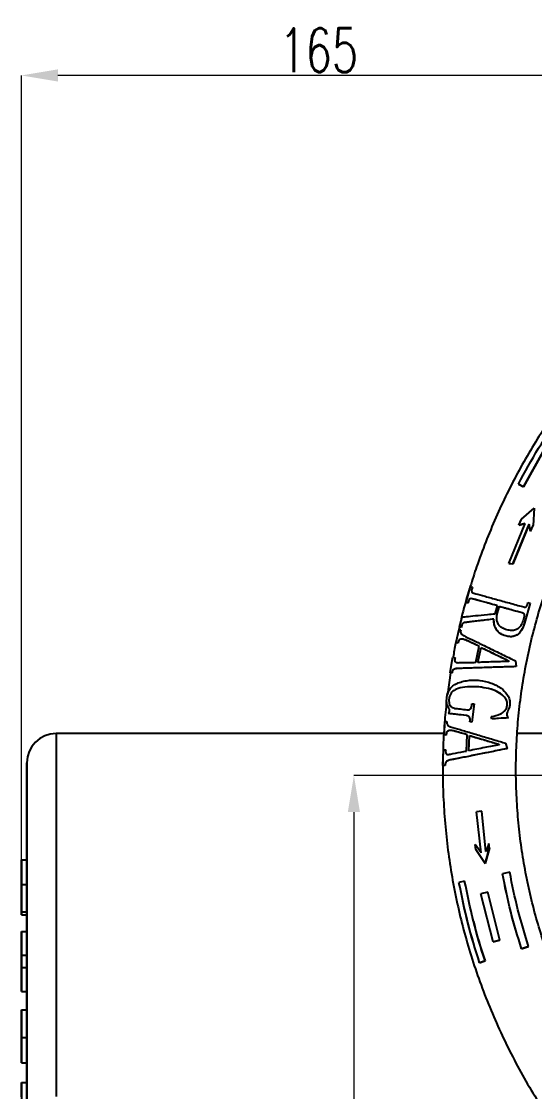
# Model space of a CAD drawing. Header units: millimetres. Extents: x 2687 to 4367, y 1046 to 2234.
# Drawn here: x 3148 to 3288.3, y 1467.5 to 1759.5 of the extents above; entities that cross this region are included whole.
import ezdxf

# ---------------------------------------------------------------- set-up
doc = ezdxf.new("R2010")
doc.units = ezdxf.units.MM
doc.layers.add('AM_5', color=3, linetype='Continuous', lineweight=25)
doc.styles.add('SLDTEXTSTYLE1', font='txt.shx', dxfattribs={"width": 0.7, "bigfont": 'gbcbig.shx'})
doc.dimstyles.new('SLDDIMSTYLE12$0', dxfattribs={"dimtxt": 12, "dimasz": 10, "dimexe": 0, "dimexo": 0.0625, "dimgap": 0.875, "dimtad": 1, "dimdec": 1, "dimlfac": 1.8, "dimrnd": 1e-09, "dimzin": 12, "dimdsep": 46, "dimtxsty": 'SLDTEXTSTYLE1', "dimcen": 0.09, "dimdle": 8.16, "dimclrd": 3, "dimclre": 3, "dimadec": 0, "dimazin": 3, "dimtfac": 1, "dimtdec": 1, "dimtofl": 0, "dimtmove": 0, "dimatfit": 3, "dimfxl": 0, "dimfrac": 2, "dimtolj": 1, "dimlwd": 5, "dimlwe": 5, "dimarcsym": 0})

# ---------------------------------------------------------------- blocks, each defined once
blk = doc.blocks.new('*D25')
at = {"layer": 'AM_5', "color": 3, "linetype": 'Continuous', "lineweight": 5, "transparency": 16777216}
for p, q in [((3148.04, 1530.8), (3148.04, 1744.8)), ((3300.54, 1744.8), (3158.04, 1744.8))]:
    blk.add_line(p, q, dxfattribs=at)
at = {"layer": 'AM_5', "color": 3, "lineweight": 5, "transparency": 16777216}
blk.add_line((3310.54, 1585.98), (3310.54, 1744.8), dxfattribs=at)
at = {"layer": 'AM_5', "color": 3, "transparency": 16777216}
for points in [[(3158.04, 1746.47), (3158.04, 1743.13), (3148.04, 1744.8)], [(3300.54, 1746.47), (3300.54, 1743.13), (3310.54, 1744.8)]]:
    blk.add_solid(points, dxfattribs=at)
at = {"layer": 'Defpoints', "color": 0, "transparency": 16777216}
for p in [(3148.04, 1744.8), (3310.54, 1585.92), (3148.04, 1530.74)]:
    blk.add_point(p, dxfattribs=at)
at = {"layer": 'AM_5', "color": 0, "transparency": 16777216, "insert": (3229.29, 1751.67), "char_height": 12, "attachment_point": 5, "style": 'SLDTEXTSTYLE1'}
blk.add_mtext('\\A1;165', dxfattribs=at)
blk = doc.blocks.new('*D14')
at = {"layer": 'AM_5', "color": 3, "lineweight": 5, "transparency": 16777216}
blk.add_line((3389.25, 1553.73), (3238.91, 1553.73), dxfattribs=at)
at = {"layer": 'AM_5', "color": 3, "linetype": 'Continuous', "lineweight": 5, "transparency": 16777216}
for p, q in [((3238.91, 1543.73), (3238.91, 1322.1)), ((3368.54, 1312.1), (3238.91, 1312.1))]:
    blk.add_line(p, q, dxfattribs=at)
at = {"layer": 'AM_5', "color": 3, "transparency": 16777216}
for points in [[(3237.24, 1543.73), (3240.57, 1543.73), (3238.91, 1553.73)], [(3237.24, 1322.1), (3240.57, 1322.1), (3238.91, 1312.1)]]:
    blk.add_solid(points, dxfattribs=at)
at = {"layer": 'Defpoints', "color": 0, "transparency": 16777216}
for p in [(3389.31, 1553.73), (3238.91, 1312.1), (3368.6, 1312.1)]:
    blk.add_point(p, dxfattribs=at)
at = {"layer": 'AM_5', "color": 0, "transparency": 16777216, "insert": (3232.03, 1386.02), "char_height": 12, "attachment_point": 5, "rotation": 90, "style": 'SLDTEXTSTYLE1'}
blk.add_mtext('\\A1;245', dxfattribs=at)

msp = doc.modelspace()

# ---------------------------------------------------------------- linework, layer by layer
at = {"color": 7, "linetype": 'Continuous', "lineweight": 25}
for p, q in [((3285.251, 1632.526), (3290.669, 1642.147)), ((3290.669, 1642.144), (3285.251, 1632.524)), ((3283.861, 1633.267), (3285.251, 1632.526)), ((3283.861, 1633.265), (3283.861, 1633.267)), ((3285.251, 1632.524), (3283.861, 1633.265)), ((3285.251, 1632.526), (3285.251, 1632.524)), ((3284.724, 1623.67), (3288.152, 1626.664)), ((3288.152, 1626.664), (3287.852, 1621.985)), ((3288.152, 1626.661), (3287.852, 1621.981)), ((3288.152, 1626.661), (3288.152, 1626.664)), ((3281.218, 1611.63), (3285.707, 1622.501)), ((3282.334, 1611.464), (3286.843, 1622.333)), ((3286.843, 1622.329), (3282.334, 1611.46)), ((3283.993, 1622.055), (3284.724, 1623.67)), ((3283.993, 1622.055), (3285.67, 1622.506)), ((3285.67, 1622.503), (3283.993, 1622.053)), ((3283.993, 1622.053), (3283.993, 1622.055)), ((3285.67, 1622.506), (3285.707, 1622.501)), ((3285.67, 1622.506), (3285.67, 1622.503)), ((3286.843, 1622.333), (3286.843, 1622.329)), ((3287.126, 1620.374), (3286.843, 1622.333)), ((3287.126, 1620.371), (3286.843, 1622.329)), ((3287.126, 1620.374), (3287.852, 1621.985)), ((3287.852, 1621.985), (3287.852, 1621.981)), ((3287.126, 1620.371), (3287.126, 1620.374)), ((3281.218, 1611.63), (3282.334, 1611.464)), ((3281.218, 1611.627), (3281.218, 1611.63)), ((3282.334, 1611.46), (3281.218, 1611.627)), ((3282.334, 1611.464), (3282.334, 1611.46)), ((3270.703, 1605.312), (3269.483, 1600.912)), ((3270.703, 1605.312), (3271.278, 1605.156)), ((3271.278, 1605.156), (3271.118, 1604.581)), ((3271.278, 1605.155), (3271.118, 1604.579)), ((3271.118, 1604.579), (3271.118, 1604.581)), ((3271.278, 1605.155), (3271.278, 1605.156)), ((3270.059, 1600.756), (3269.483, 1600.912)), ((3269.483, 1600.912), (3269.483, 1600.911)), ((3269.483, 1600.911), (3269.573, 1600.886)), ((3270.059, 1600.754), (3269.573, 1600.886)), ((3270.219, 1601.332), (3270.059, 1600.756)), ((3270.219, 1601.33), (3270.059, 1600.754)), ((3270.059, 1600.754), (3270.059, 1600.756)), ((3270.219, 1601.33), (3270.219, 1601.332)), ((3271.22, 1601.98), (3271.22, 1601.982)), ((3287.054, 1600.795), (3285.543, 1595.343)), ((3287.054, 1600.788), (3285.543, 1595.337)), ((3286.322, 1600.38), (3286.482, 1600.956)), ((3286.482, 1600.956), (3287.054, 1600.795)), ((3287.054, 1600.788), (3287.054, 1600.795)), ((3277.498, 1597.888), (3278.106, 1600.086)), ((3278.096, 1597.825), (3278.678, 1599.927)), ((3278.096, 1597.821), (3278.678, 1599.923)), ((3278.096, 1597.825), (3278.096, 1597.821)), ((3278.678, 1599.923), (3278.678, 1599.927)), ((3284.894, 1598.2), (3284.894, 1598.195)), ((3268.395, 1596.99), (3267.841, 1594.992)), ((3269.322, 1595.502), (3269.322, 1595.504)), ((3277.18, 1595.461), (3277.18, 1595.457)), ((3277.19, 1596.423), (3277.19, 1596.426)), ((3285.423, 1597.13), (3285.128, 1596.076)), ((3285.543, 1595.337), (3285.543, 1595.343)), ((3267.541, 1593.604), (3266.797, 1589.997)), ((3267.541, 1593.604), (3268.126, 1593.488)), ((3267.739, 1594.288), (3267.581, 1593.596)), ((3268.228, 1594.156), (3267.678, 1594.305)), ((3267.678, 1594.305), (3267.873, 1594.25)), ((3268.228, 1594.154), (3267.873, 1594.25)), ((3268.126, 1593.488), (3268.067, 1593.196)), ((3268.126, 1593.486), (3268.067, 1593.194)), ((3268.067, 1593.194), (3268.067, 1593.196)), ((3268.091, 1592.7), (3268.18, 1592.447)), ((3268.126, 1593.486), (3268.126, 1593.488)), ((3268.388, 1594.732), (3268.228, 1594.156)), ((3268.388, 1594.73), (3268.228, 1594.154)), ((3268.228, 1594.154), (3268.228, 1594.156)), ((3268.388, 1594.73), (3268.388, 1594.732)), ((3267.382, 1589.88), (3266.797, 1589.997)), ((3266.797, 1589.997), (3266.797, 1589.996)), ((3266.926, 1589.969), (3266.797, 1589.996)), ((3267.382, 1589.879), (3266.926, 1589.969)), ((3267.441, 1590.173), (3267.382, 1589.88)), ((3267.441, 1590.171), (3267.382, 1589.879)), ((3267.382, 1589.879), (3267.382, 1589.88)), ((3267.441, 1590.171), (3267.441, 1590.173)), ((3269.574, 1590.653), (3269.574, 1590.655)), ((3272.187, 1584.627), (3273.096, 1589.014)), ((3280.445, 1591.815), (3280.445, 1591.819)), ((3272.794, 1584.604), (3273.641, 1588.699)), ((3272.794, 1584.601), (3273.641, 1588.696)), ((3273.641, 1588.699), (3273.641, 1588.696)), ((3265.23, 1581.779), (3265.792, 1585.14)), ((3265.792, 1585.14), (3265.969, 1585.999)), ((3265.969, 1585.999), (3266.554, 1585.883)), ((3266.554, 1585.883), (3266.474, 1585.493)), ((3266.554, 1585.881), (3266.474, 1585.491)), ((3266.474, 1585.491), (3266.474, 1585.493)), ((3266.554, 1585.881), (3266.554, 1585.883)), ((3281.309, 1584.978), (3281.29, 1584.88)), ((3283.047, 1585.022), (3283.234, 1583.459)), ((3283.234, 1583.452), (3283.234, 1583.459)), ((3265.27, 1581.771), (3264.444, 1575.883)), ((3265.686, 1581.689), (3265.23, 1581.779)), ((3265.426, 1581.739), (3265.23, 1581.779)), ((3265.686, 1581.687), (3265.426, 1581.739)), ((3265.745, 1581.982), (3265.686, 1581.689)), ((3265.745, 1581.98), (3265.686, 1581.687)), ((3265.686, 1581.687), (3265.686, 1581.689)), ((3265.745, 1581.98), (3265.745, 1581.982)), ((3267.059, 1582.932), (3267.059, 1582.934)), ((3273.088, 1577.904), (3273.088, 1577.907)), ((3264.197, 1574.06), (3264.394, 1575.767)), ((3264.7, 1576.611), (3264.394, 1575.767)), ((3264.7, 1576.611), (3264.849, 1576.836)), ((3264.914, 1574.729), (3264.914, 1574.731)), ((3264.31, 1573.244), (3264.197, 1574.06)), ((3264.813, 1572.139), (3264.813, 1572.141)), ((3271.091, 1572.732), (3271.157, 1573.325)), ((3271.157, 1573.325), (3271.75, 1573.256)), ((3271.75, 1573.256), (3271.179, 1568.315)), ((3271.75, 1573.253), (3271.179, 1568.312)), ((3271.75, 1573.253), (3271.75, 1573.256)), ((3281.525, 1572.918), (3281.525, 1572.925)), ((3281.541, 1573.795), (3281.541, 1573.802)), ((3264.743, 1570.646), (3264.743, 1570.648)), ((3269.684, 1570.087), (3269.684, 1570.089)), ((3270.587, 1568.384), (3270.645, 1568.878)), ((3276.458, 1569.806), (3276.458, 1569.81)), ((3276.589, 1569.195), (3276.458, 1569.81)), ((3276.589, 1569.19), (3276.458, 1569.806)), ((3276.589, 1569.19), (3276.589, 1569.195)), ((3281.128, 1569.46), (3281.128, 1569.467)), ((3263.699, 1568.471), (3263.55, 1564.808)), ((3263.699, 1568.471), (3264.294, 1568.45)), ((3263.699, 1568.47), (3263.699, 1568.471)), ((3264.294, 1568.45), (3264.284, 1568.154)), ((3264.294, 1568.448), (3264.284, 1568.152)), ((3264.294, 1568.448), (3264.294, 1568.45)), ((3266.177, 1565.903), (3266.177, 1565.905)), ((3271.179, 1568.315), (3270.587, 1568.384)), ((3270.587, 1568.382), (3270.587, 1568.384)), ((3271.179, 1568.312), (3270.587, 1568.382)), ((3271.179, 1568.312), (3271.179, 1568.315)), ((3263.566, 1565.196), (3157.536, 1565.196)), ((3264.145, 1564.787), (3263.55, 1564.808)), ((3263.55, 1564.808), (3263.55, 1564.807)), ((3263.63, 1564.803), (3263.55, 1564.807)), ((3264.145, 1564.785), (3263.63, 1564.803)), ((3264.16, 1565.086), (3264.145, 1564.787)), ((3264.16, 1565.084), (3264.145, 1564.785)), ((3264.145, 1564.785), (3264.145, 1564.787)), ((3264.16, 1565.084), (3264.16, 1565.086)), ((3269.719, 1560.416), (3269.901, 1564.871)), ((3270.322, 1560.49), (3270.489, 1564.646)), ((3270.322, 1560.487), (3270.489, 1564.643)), ((3270.489, 1564.646), (3270.489, 1564.643)), ((3298.536, 1565.196), (3283.54, 1565.196)), ((3263.22, 1556.492), (3263.391, 1560.752)), ((3263.391, 1560.752), (3263.986, 1560.731)), ((3263.986, 1560.731), (3263.968, 1560.335)), ((3263.986, 1560.729), (3263.968, 1560.333)), ((3263.986, 1560.729), (3263.986, 1560.731)), ((3278.621, 1562.241), (3278.614, 1562.145)), ((3280.319, 1562.566), (3280.753, 1561.06)), ((3280.753, 1561.053), (3280.753, 1561.06)), ((3264.962, 1557.918), (3264.962, 1557.92)), ((3263.815, 1556.471), (3263.22, 1556.492)), ((3263.22, 1556.492), (3263.22, 1556.491)), ((3263.37, 1556.484), (3263.22, 1556.491)), ((3263.815, 1556.469), (3263.37, 1556.484)), ((3263.827, 1556.77), (3263.815, 1556.471)), ((3263.827, 1556.769), (3263.815, 1556.469)), ((3263.815, 1556.469), (3263.815, 1556.471)), ((3263.827, 1556.769), (3263.827, 1556.77)), ((3273.835, 1543.962), (3272.443, 1543.862)), ((3272.443, 1543.862), (3272.443, 1543.859)), ((3273.645, 1532.605), (3272.443, 1543.862)), ((3273.645, 1532.602), (3272.443, 1543.859)), ((3274.996, 1533.019), (3273.835, 1543.962)), ((3272.232, 1533.572), (3272.054, 1534.932)), ((3273.645, 1532.605), (3272.054, 1534.932)), ((3272.054, 1534.932), (3272.054, 1534.929)), ((3272.232, 1533.569), (3272.054, 1534.929)), ((3272.232, 1533.572), (3274.734, 1529.73)), ((3272.232, 1533.569), (3272.232, 1533.572)), ((3274.734, 1529.726), (3272.232, 1533.569)), ((3274.734, 1529.73), (3275.922, 1533.874)), ((3275.922, 1533.87), (3274.734, 1529.726)), ((3275.746, 1535.206), (3275.019, 1533.026)), ((3275.922, 1533.874), (3275.746, 1535.206)), ((3275.922, 1533.874), (3275.922, 1533.87)), ((3148.036, 1526.912), (3148.036, 1530.74)), ((3148.036, 1530.74), (3148.036, 1530.74)), ((3148.036, 1530.74), (3148.036, 1523.968)), ((3148.036, 1530.74), (3149.536, 1530.74)), ((3148.036, 1530.74), (3149.536, 1530.74)), ((3149.536, 1523.968), (3149.536, 1530.74)), ((3149.536, 1530.74), (3149.536, 1530.74)), ((3275.019, 1533.026), (3274.996, 1533.019)), ((3274.734, 1529.73), (3274.734, 1529.726)), ((3148.036, 1524.272), (3148.036, 1526.912)), ((3148.036, 1526.912), (3148.036, 1526.912)), ((3148.036, 1523.841), (3148.036, 1526.912)), ((3148.036, 1526.912), (3148.036, 1524.62)), ((3148.036, 1526.912), (3148.036, 1526.912)), ((3269.174, 1524.887), (3267.627, 1524.576)), ((3281.489, 1527.331), (3279.493, 1526.937)), ((3279.493, 1526.937), (3279.493, 1526.932)), ((3148.036, 1519.599), (3148.036, 1524.272)), ((3148.036, 1523.968), (3149.536, 1523.968)), ((3267.627, 1524.576), (3267.627, 1524.574)), ((3275.468, 1521.852), (3273.606, 1521.439)), ((3278.806, 1508.81), (3275.468, 1521.852)), ((3148.036, 1520.681), (3148.036, 1515.749)), ((3148.036, 1515.749), (3148.036, 1519.599)), ((3276.961, 1508.323), (3273.606, 1521.439)), ((3273.606, 1521.439), (3273.606, 1521.436)), ((3276.961, 1508.32), (3273.606, 1521.436)), ((3149.536, 1516.396), (3148.036, 1516.396)), ((3149.536, 1515.749), (3149.536, 1516.396)), ((3148.036, 1515.749), (3149.536, 1515.749)), ((3149.535, 1511.165), (3149.535, 1515.749)), ((3148.036, 1511.165), (3149.536, 1511.165)), ((3148.036, 1511.165), (3148.036, 1504.6)), ((3148.036, 1507.288), (3148.036, 1511.165)), ((3149.536, 1504.6), (3149.536, 1511.165)), ((3148.036, 1505.471), (3148.036, 1507.288)), ((3276.961, 1508.323), (3278.806, 1508.81)), ((3278.806, 1508.807), (3276.961, 1508.32)), ((3276.961, 1508.32), (3276.961, 1508.323)), ((3278.806, 1508.81), (3278.806, 1508.807)), ((3148.036, 1500.455), (3148.036, 1505.471)), ((3148.036, 1504.741), (3148.036, 1501.172)), ((3148.036, 1502.964), (3148.036, 1504.741)), ((3149.536, 1504.6), (3148.036, 1504.6)), ((3148.036, 1504.6), (3148.036, 1501.331)), ((3149.536, 1501.331), (3149.536, 1504.6)), ((3284.733, 1506.425), (3286.665, 1507.06)), ((3286.665, 1507.054), (3284.733, 1506.421)), ((3284.733, 1506.421), (3284.733, 1506.425)), ((3286.665, 1507.06), (3286.665, 1507.054)), ((3148.036, 1501.172), (3148.036, 1502.964)), ((3148.036, 1501.331), (3148.036, 1494.744)), ((3148.036, 1501.331), (3149.536, 1501.331)), ((3149.536, 1494.744), (3149.536, 1501.331)), ((3273.243, 1502.636), (3274.741, 1503.133)), ((3274.741, 1503.13), (3273.243, 1502.634)), ((3273.243, 1502.634), (3273.243, 1502.636)), ((3274.741, 1503.133), (3274.741, 1503.13)), ((3148.036, 1498.638), (3148.036, 1500.455)), ((3148.036, 1494.744), (3148.036, 1498.638)), ((3148.036, 1494.744), (3149.536, 1494.744)), ((3149.535, 1489.773), (3149.535, 1494.744)), ((3148.036, 1489.773), (3149.536, 1489.773)), ((3148.036, 1478.742), (3148.036, 1482.763)), ((3148.036, 1482.763), (3148.036, 1482.763)), ((3148.036, 1482.763), (3148.036, 1475.301)), ((3148.036, 1482.222), (3149.536, 1482.222)), ((3148.036, 1475.301), (3148.036, 1479.001)), ((3148.036, 1478.742), (3148.036, 1478.742)), ((3148.036, 1478.293), (3148.036, 1478.539)), ((3148.036, 1475.301), (3148.036, 1478.293)), ((3148.036, 1475.301), (3148.036, 1475.301)), ((3148.036, 1475.301), (3149.536, 1475.301)), ((3148.036, 1469.938), (3149.536, 1469.938)), ((3148.036, 1469.938), (3148.036, 1463.373)), ((3148.036, 1466.061), (3148.036, 1469.938)), ((3149.536, 1463.373), (3149.536, 1469.938))]:
    msp.add_line(p, q, dxfattribs=at)
at = {"color": 7, "linetype": 'Continuous', "lineweight": 25, "flags": 128}
msp.add_lwpolyline([(3157.536, 1565.196), (3157.536, 1565.017), (3157.536, 1564.483), (3157.536, 1563.596), (3157.536, 1562.36), (3157.536, 1560.782), (3157.536, 1558.87), (3157.536, 1556.633), (3157.536, 1554.084), (3157.536, 1551.234), (3157.536, 1548.098), (3157.536, 1544.693), (3157.536, 1541.036), (3157.536, 1537.145), (3157.536, 1533.041), (3157.536, 1528.743), (3157.536, 1524.275), (3157.536, 1519.658), (3157.536, 1514.917), (3157.536, 1510.075), (3157.536, 1505.158), (3157.536, 1500.19), (3157.536, 1495.196), (3157.536, 1490.202), (3157.536, 1485.234), (3157.536, 1480.316), (3157.536, 1475.475), (3157.536, 1470.733), (3157.536, 1466.117)], dxfattribs=at)
at = {"color": 7, "linetype": 'Continuous', "lineweight": 25}
for centre, radius, start, end in [((3434.185, 1555.25), 171.026, 166.5631, 166.79964), ((3157.536, 1557.196), 8, 90, 180)]:
    msp.add_arc(centre, radius, start, end, dxfattribs=at)
for points, knots in [([(3433.103, 1384.998), (3435.663, 1385.023), (3439.244, 1385.058), (3444.513, 1385.337), (3448.977, 1385.672), (3454.293, 1386.238), (3459.862, 1387.011), (3465.676, 1388.021), (3471.647, 1389.277), (3477.723, 1390.788), (3483.861, 1392.558), (3490.026, 1394.593), (3496.19, 1396.892), (3502.327, 1399.457), (3508.415, 1402.288), (3514.434, 1405.381), (3520.367, 1408.736), (3526.196, 1412.348), (3531.906, 1416.214), (3537.482, 1420.328), (3542.909, 1424.685), (3548.175, 1429.279), (3553.266, 1434.104), (3558.171, 1439.151), (3562.878, 1444.414), (3567.375, 1449.884), (3571.654, 1455.553), (3575.702, 1461.41), (3579.512, 1467.446), (3583.074, 1473.652), (3586.379, 1480.017), (3589.42, 1486.53), (3592.189, 1493.179), (3594.679, 1499.953), (3596.885, 1506.841), (3598.799, 1513.83), (3600.418, 1520.907), (3601.736, 1528.061), (3602.749, 1535.278), (3603.453, 1542.545), (3603.846, 1549.849), (3603.925, 1557.177), (3603.688, 1564.515), (3603.134, 1571.85), (3602.261, 1579.168), (3601.071, 1586.455), (3599.563, 1593.697), (3597.738, 1600.882), (3595.598, 1607.995), (3593.144, 1615.022), (3590.379, 1621.951), (3587.306, 1628.767), (3583.929, 1635.458), (3580.251, 1642.01), (3576.278, 1648.41), (3572.013, 1654.645), (3567.462, 1660.703), (3562.63, 1666.571), (3557.522, 1672.238), (3552.146, 1677.69), (3546.699, 1682.738), (3541.226, 1687.39), (3535.768, 1691.66), (3530.143, 1695.702), (3524.361, 1699.51), (3518.434, 1703.079), (3512.371, 1706.4), (3506.185, 1709.471), (3499.889, 1712.284), (3493.495, 1714.836), (3487.02, 1717.122), (3480.482, 1719.139), (3473.907, 1720.881), (3467.335, 1722.346), (3460.841, 1723.527), (3454.551, 1724.425), (3449.028, 1725.008), (3444.145, 1725.376), (3439.321, 1725.615), (3433.346, 1725.732), (3427.829, 1725.622), (3422.56, 1725.35), (3418.096, 1725.013), (3412.78, 1724.448), (3407.211, 1723.674), (3401.397, 1722.664), (3395.426, 1721.408), (3389.35, 1719.898), (3383.212, 1718.127), (3377.047, 1716.093), (3370.883, 1713.793), (3364.746, 1711.228), (3358.658, 1708.398), (3352.639, 1705.304), (3346.706, 1701.949), (3340.877, 1698.337), (3335.167, 1694.472), (3329.592, 1690.357), (3324.164, 1686), (3318.899, 1681.406), (3313.807, 1676.582), (3308.902, 1671.534), (3304.196, 1666.271), (3299.698, 1660.801), (3295.42, 1655.133), (3291.371, 1649.275), (3287.561, 1643.239), (3283.999, 1637.033), (3280.695, 1630.668), (3277.652, 1624.156), (3274.89, 1617.505), (3272.553, 1611.223), (3271.274, 1607.118), (3270.711, 1605.309)], [0, 0, 0, 0, 0.0102074, 0.014274, 0.021037, 0.0280561, 0.0355867, 0.0434511, 0.0515783, 0.0599113, 0.0684099, 0.0770439, 0.085791, 0.0946336, 0.1035582, 0.112554, 0.1216124, 0.1307262, 0.1398897, 0.1490979, 0.1583469, 0.1676331, 0.1769537, 0.1863062, 0.1956884, 0.2050985, 0.2145348, 0.2239961, 0.233481, 0.2429885, 0.2525178, 0.262068, 0.2716385, 0.2812287, 0.2908382, 0.3004664, 0.3101132, 0.3197782, 0.3294613, 0.3391624, 0.3488814, 0.3586183, 0.3683733, 0.3781464, 0.387938, 0.3977483, 0.4075776, 0.4174265, 0.4272956, 0.4371854, 0.4470968, 0.4570307, 0.4669882, 0.4769704, 0.486979, 0.4970156, 0.5070822, 0.5171812, 0.5273154, 0.5374882, 0.5477037, 0.5569145, 0.5661226, 0.5753266, 0.5845258, 0.5937191, 0.6029052, 0.6120821, 0.6212471, 0.6303962, 0.6395236, 0.6486197, 0.6576679, 0.6666375, 0.6754633, 0.6839789, 0.6919633, 0.6976055, 0.7035012, 0.7112199, 0.7214273, 0.7254939, 0.7322569, 0.739276, 0.7468066, 0.754671, 0.7627982, 0.7711312, 0.7796298, 0.7882638, 0.7970109, 0.8058535, 0.8147781, 0.8237739, 0.8328323, 0.8419461, 0.8511096, 0.8603178, 0.8695668, 0.878853, 0.8881736, 0.8975261, 0.9069083, 0.9163184, 0.9257547, 0.935216, 0.9447009, 0.9542084, 0.9637377, 0.9732879, 0.9828584, 0.9924486, 1, 1, 1, 1]), ([(3324.952, 1451.406), (3323.991, 1452.406), (3321.502, 1454.999), (3317.72, 1459.412), (3313.589, 1464.615), (3309.688, 1470.02), (3306.019, 1475.606), (3302.592, 1481.368), (3299.418, 1487.291), (3296.504, 1493.366), (3293.86, 1499.581), (3291.492, 1505.923), (3289.407, 1512.381), (3287.612, 1518.94), (3286.112, 1525.588), (3284.913, 1532.312), (3284.019, 1539.098), (3283.434, 1545.932), (3283.16, 1552.799), (3283.201, 1559.687), (3283.559, 1566.58), (3284.234, 1573.464), (3285.227, 1580.324), (3286.539, 1587.146), (3288.168, 1593.915), (3290.113, 1600.616), (3292.373, 1607.236), (3294.945, 1613.76), (3297.826, 1620.172), (3301.013, 1626.46), (3304.5, 1632.609), (3308.285, 1638.605), (3312.362, 1644.434), (3316.725, 1650.083), (3321.369, 1655.538), (3326.287, 1660.788), (3331.297, 1665.644), (3336.352, 1670.116), (3341.41, 1674.213), (3346.636, 1678.09), (3352.03, 1681.721), (3356.507, 1684.519), (3359.231, 1686.015), (3360.057, 1686.469)], [0, 0, 0, 0, 0.0151775, 0.0393292, 0.0635604, 0.0878663, 0.1122429, 0.1366868, 0.161195, 0.1857649, 0.2103945, 0.2350819, 0.2598255, 0.2846241, 0.3094766, 0.3343824, 0.3593409, 0.3843518, 0.409415, 0.4345306, 0.4596989, 0.4849206, 0.5101965, 0.5355275, 0.5609152, 0.5863611, 0.6118672, 0.6374358, 0.6630699, 0.6887726, 0.714548, 0.7404006, 0.7663359, 0.7923603, 0.8184816, 0.8447092, 0.8710544, 0.8948026, 0.918543, 0.942272, 0.9659875, 0.9896862, 1, 1, 1, 1]), ([(3283.861, 1633.267), (3285.648, 1636.563), (3289.249, 1643.209), (3293.501, 1649.459), (3295.643, 1652.609)], [0, 0, 0, 0, 0.4959948, 1, 1, 1, 1]), ([(3270.642, 1605.093), (3270.507, 1604.674), (3269.63, 1601.957), (3268.812, 1598.993), (3268.229, 1596.428), (3268.181, 1596.218)], [0, 0, 0, 0, 0.1434791, 0.9298796, 1, 1, 1, 1]), ([(3271.118, 1604.581), (3271.097, 1604.497), (3271.057, 1604.327), (3271.049, 1604.1), (3271.096, 1603.872), (3271.273, 1603.649), (3271.499, 1603.566), (3271.646, 1603.512)], [0, 0, 0, 0, 0.1147252, 0.230666, 0.3465482, 0.5756181, 1, 1, 1, 1]), ([(3271.118, 1604.579), (3271.097, 1604.494), (3271.055, 1604.324), (3271.058, 1604.187), (3271.06, 1604.118)], [0, 0, 0, 0, 0.5032038, 1, 1, 1, 1]), ([(3271.22, 1601.982), (3271.029, 1602.014), (3270.768, 1602.057), (3270.478, 1601.823), (3270.351, 1601.658), (3270.273, 1601.496), (3270.236, 1601.385), (3270.219, 1601.332)], [0, 0, 0, 0, 0.5403565, 0.7362537, 0.8378676, 0.9221122, 1, 1, 1, 1]), ([(3271.22, 1601.98), (3271.026, 1602.011), (3270.761, 1602.054), (3270.474, 1601.816), (3270.348, 1601.652), (3270.272, 1601.492), (3270.236, 1601.382), (3270.219, 1601.33)], [0, 0, 0, 0, 0.5426127, 0.7382378, 0.8393163, 0.9231634, 1, 1, 1, 1]), ([(3278.106, 1600.086), (3276.925, 1600.412), (3274.564, 1601.065), (3272.368, 1601.668), (3271.457, 1601.917), (3271.22, 1601.982)], [0, 0, 0, 0, 0.425234, 0.8504686, 1, 1, 1, 1]), ([(3278.106, 1600.083), (3277.05, 1600.375), (3274.939, 1600.959), (3272.61, 1601.6), (3271.605, 1601.875), (3271.22, 1601.98)], [0, 0, 0, 0, 0.3817561, 0.7635127, 1, 1, 1, 1]), ([(3271.646, 1603.512), (3272.386, 1603.309), (3273.864, 1602.903), (3277.202, 1601.982), (3280.909, 1600.956), (3283.687, 1600.184), (3285.086, 1599.795), (3285.32, 1599.73)], [0, 0, 0, 0, 0.2380124, 0.4760235, 0.7140633, 0.9521345, 1, 1, 1, 1]), ([(3268.395, 1596.99), (3268.755, 1597.028), (3269.474, 1597.102), (3272.028, 1597.355), (3274.839, 1597.63), (3276.792, 1597.819), (3277.498, 1597.888)], [0, 0, 0, 0, 0.2764618, 0.55256, 0.838275, 1, 1, 1, 1]), ([(3280.707, 1593.496), (3280.218, 1593.663), (3279.422, 1593.935), (3278.525, 1594.717), (3278.077, 1595.597), (3277.88, 1596.617), (3277.98, 1597.371), (3278.085, 1597.782), (3278.096, 1597.825)], [0, 0, 0, 0, 0.2685044, 0.4379066, 0.6082478, 0.7778738, 0.976771, 1, 1, 1, 1]), ([(3278.678, 1599.927), (3279.933, 1599.579), (3282.056, 1598.99), (3284.071, 1598.429), (3284.894, 1598.2)], [0, 0, 0, 0, 0.5912379, 1, 1, 1, 1]), ([(3278.678, 1599.923), (3279.775, 1599.619), (3281.989, 1599.004), (3283.92, 1598.466), (3284.894, 1598.195)], [0, 0, 0, 0, 0.49567687, 1, 1, 1, 1]), ([(3284.894, 1598.2), (3285.021, 1598.154), (3285.218, 1598.082), (3285.393, 1597.852), (3285.466, 1597.619), (3285.48, 1597.37), (3285.441, 1597.205), (3285.423, 1597.13)], [0, 0, 0, 0, 0.3057608, 0.4723517, 0.637981, 0.8377325, 1, 1, 1, 1]), ([(3284.894, 1598.195), (3285.007, 1598.155), (3285.192, 1598.09), (3285.374, 1597.879), (3285.449, 1597.708), (3285.453, 1597.601), (3285.454, 1597.584)], [0, 0, 0, 0, 0.4172442, 0.6823875, 0.9479462, 1, 1, 1, 1]), ([(3285.32, 1599.73), (3285.44, 1599.705), (3285.625, 1599.667), (3285.879, 1599.715), (3286.06, 1599.833), (3286.221, 1600.061), (3286.283, 1600.258), (3286.322, 1600.38)], [0, 0, 0, 0, 0.2742213, 0.4218346, 0.5710505, 0.7336104, 1, 1, 1, 1]), ([(3269.322, 1595.504), (3269.194, 1595.474), (3268.936, 1595.412), (3268.66, 1595.238), (3268.473, 1594.963), (3268.414, 1594.803), (3268.388, 1594.732)], [0, 0, 0, 0, 0.371278, 0.745722, 0.8874132, 1, 1, 1, 1]), ([(3269.322, 1595.502), (3269.192, 1595.471), (3268.932, 1595.409), (3268.659, 1595.234), (3268.474, 1594.963), (3268.415, 1594.802), (3268.388, 1594.73)], [0, 0, 0, 0, 0.3701938, 0.743324, 0.8861883, 1, 1, 1, 1]), ([(3277.19, 1596.426), (3276.52, 1596.348), (3275.16, 1596.19), (3273.277, 1595.97), (3271.565, 1595.77), (3270.24, 1595.613), (3269.587, 1595.536), (3269.322, 1595.504)], [0, 0, 0, 0, 0.2097918, 0.4254492, 0.6353283, 0.851928, 1, 1, 1, 1]), ([(3277.19, 1596.423), (3275.969, 1596.281), (3274.142, 1596.069), (3272.016, 1595.82), (3270.507, 1595.643), (3269.734, 1595.551), (3269.322, 1595.502)], [0, 0, 0, 0, 0.3863316, 0.5775517, 0.7748553, 1, 1, 1, 1]), ([(3280.445, 1591.815), (3279.862, 1592.016), (3278.911, 1592.344), (3277.817, 1593.455), (3277.245, 1594.735), (3277.124, 1595.803), (3277.183, 1596.353), (3277.19, 1596.423)], [0, 0, 0, 0, 0.3011388, 0.4914699, 0.7324684, 0.9663961, 1, 1, 1, 1]), ([(3280.445, 1591.819), (3279.842, 1592.03), (3278.85, 1592.377), (3277.768, 1593.539), (3277.173, 1594.88), (3277.185, 1595.915), (3277.19, 1596.426)], [0, 0, 0, 0, 0.3050065, 0.5015447, 0.75409, 1, 1, 1, 1]), ([(3285.543, 1595.343), (3285.319, 1594.676), (3284.949, 1593.574), (3283.976, 1592.393), (3282.969, 1591.77), (3281.764, 1591.542), (3280.918, 1591.72), (3280.445, 1591.819)], [0, 0, 0, 0, 0.2904242, 0.4791568, 0.6380876, 0.7972637, 1, 1, 1, 1]), ([(3285.543, 1595.337), (3285.294, 1594.615), (3284.886, 1593.43), (3283.792, 1592.214), (3282.661, 1591.654), (3281.5, 1591.574), (3280.77, 1591.74), (3280.445, 1591.815)], [0, 0, 0, 0, 0.30014134, 0.49231067, 0.68514192, 0.859667, 1, 1, 1, 1]), ([(3285.128, 1596.076), (3284.962, 1595.582), (3284.692, 1594.779), (3283.938, 1593.891), (3283.06, 1593.406), (3281.941, 1593.227), (3281.138, 1593.402), (3280.707, 1593.496)], [0, 0, 0, 0, 0.2599336, 0.4215944, 0.584063, 0.7764561, 1, 1, 1, 1]), ([(3268.067, 1593.196), (3268.056, 1593.122), (3268.032, 1592.975), (3268.062, 1592.7), (3268.212, 1592.315), (3268.525, 1592.07), (3268.821, 1591.945), (3268.916, 1591.904)], [0, 0, 0, 0, 0.0779004, 0.1566304, 0.3694426, 0.796924, 1, 1, 1, 1]), ([(3268.916, 1591.904), (3269.674, 1591.537), (3271.188, 1590.803), (3274.471, 1589.206), (3277.484, 1587.738), (3279.916, 1586.551), (3281.598, 1585.73), (3282.6, 1585.24), (3283.047, 1585.022)], [0, 0, 0, 0, 0.2229901, 0.445793, 0.6732796, 0.7898135, 0.9063433, 1, 1, 1, 1]), ([(3267.155, 1591.732), (3267.001, 1591.08), (3266.552, 1589.18), (3266.225, 1587.254), (3266.01, 1585.99)], [0, 0, 0, 0, 0.3432923, 1, 1, 1, 1]), ([(3269.574, 1590.653), (3269.296, 1590.758), (3268.726, 1590.974), (3268.17, 1590.981), (3267.803, 1590.822), (3267.635, 1590.663), (3267.517, 1590.44), (3267.471, 1590.291), (3267.448, 1590.201), (3267.441, 1590.171)], [0, 0, 0, 0, 0.3236853, 0.6637718, 0.7634797, 0.8887856, 0.9334707, 0.9783158, 1, 1, 1, 1]), ([(3269.574, 1590.655), (3269.306, 1590.758), (3268.762, 1590.967), (3268.213, 1590.981), (3267.839, 1590.849), (3267.652, 1590.69), (3267.513, 1590.441), (3267.466, 1590.274), (3267.444, 1590.186), (3267.441, 1590.173)], [0, 0, 0, 0, 0.3181987, 0.6465518, 0.7500252, 0.8810736, 0.9358527, 0.9908441, 1, 1, 1, 1]), ([(3273.096, 1589.014), (3272.046, 1589.504), (3270.755, 1590.106), (3269.76, 1590.568), (3269.574, 1590.655)], [0, 0, 0, 0, 0.812741, 1, 1, 1, 1]), ([(3273.096, 1589.012), (3272.143, 1589.456), (3270.846, 1590.061), (3269.841, 1590.529), (3269.574, 1590.653)], [0, 0, 0, 0, 0.7351591, 1, 1, 1, 1]), ([(3273.641, 1588.699), (3274.218, 1588.419), (3275.391, 1587.851), (3277.3, 1586.925), (3279.312, 1585.948), (3280.636, 1585.305), (3281.309, 1584.978)], [0, 0, 0, 0, 0.2335744, 0.4739753, 0.7323964, 1, 1, 1, 1]), ([(3273.641, 1588.696), (3274.699, 1588.183), (3276.814, 1587.157), (3279.482, 1585.861), (3280.867, 1585.187), (3281.309, 1584.972)], [0, 0, 0, 0, 0.4053674, 0.8106766, 1, 1, 1, 1]), ([(3266.474, 1585.493), (3266.46, 1585.408), (3266.436, 1585.263), (3266.442, 1585.06), (3266.489, 1584.877), (3266.671, 1584.63), (3267.061, 1584.518), (3267.489, 1584.528), (3267.696, 1584.534)], [0, 0, 0, 0, 0.0755919, 0.1295443, 0.2003485, 0.3166469, 0.6693621, 1, 1, 1, 1]), ([(3266.474, 1585.491), (3266.459, 1585.405), (3266.438, 1585.282), (3266.442, 1585.176), (3266.444, 1585.144)], [0, 0, 0, 0, 0.6906191, 1, 1, 1, 1]), ([(3283.234, 1583.459), (3282.64, 1583.441), (3281.451, 1583.404), (3278.856, 1583.323), (3276.113, 1583.235), (3273.474, 1583.15), (3271.589, 1583.088), (3269.875, 1583.031), (3268.301, 1582.977), (3267.485, 1582.949), (3267.059, 1582.934)], [0, 0, 0, 0, 0.1101454, 0.22029783, 0.43976442, 0.55037982, 0.66098757, 0.77072472, 0.88045105, 1, 1, 1, 1]), ([(3283.234, 1583.452), (3282.369, 1583.426), (3280.638, 1583.374), (3277.247, 1583.268), (3273.716, 1583.155), (3270.383, 1583.046), (3268.209, 1582.972), (3267.298, 1582.94), (3267.059, 1582.932)], [0, 0, 0, 0, 0.1854069, 0.370709, 0.5583983, 0.7469267, 0.9336887, 1, 1, 1, 1]), ([(3267.696, 1584.534), (3268.56, 1584.552), (3269.857, 1584.58), (3271.604, 1584.615), (3272.187, 1584.627)], [0, 0, 0, 0, 0.6660536, 1, 1, 1, 1]), ([(3281.29, 1584.88), (3280.648, 1584.86), (3279.345, 1584.818), (3277.312, 1584.752), (3275.269, 1584.686), (3273.771, 1584.636), (3272.962, 1584.609), (3272.794, 1584.604)], [0, 0, 0, 0, 0.2310763, 0.4688548, 0.6999278, 0.9377328, 1, 1, 1, 1]), ([(3267.059, 1582.934), (3266.908, 1582.91), (3266.605, 1582.863), (3266.213, 1582.707), (3265.951, 1582.465), (3265.796, 1582.182), (3265.761, 1582.045), (3265.745, 1581.982)], [0, 0, 0, 0, 0.28496567, 0.57017634, 0.85797467, 0.93478331, 1, 1, 1, 1]), ([(3267.059, 1582.932), (3266.904, 1582.908), (3266.595, 1582.859), (3266.204, 1582.699), (3265.948, 1582.457), (3265.797, 1582.183), (3265.761, 1582.044), (3265.745, 1581.98)], [0, 0, 0, 0, 0.2843775, 0.568981, 0.8558167, 0.9329722, 1, 1, 1, 1]), ([(3264.394, 1575.767), (3264.555, 1576.218), (3264.868, 1577.094), (3265.691, 1578.022), (3266.757, 1578.751), (3268.098, 1579.267), (3269.651, 1579.645), (3271.399, 1579.815), (3272.663, 1579.729), (3273.294, 1579.686)], [0, 0, 0, 0, 0.1530188, 0.297411, 0.4416965, 0.5827002, 0.7236476, 0.8618134, 1, 1, 1, 1]), ([(3273.088, 1577.907), (3272.018, 1577.96), (3269.87, 1578.066), (3267.501, 1577.595), (3266.148, 1576.947), (3265.456, 1576.243), (3265.125, 1575.668), (3264.969, 1575.094), (3264.929, 1574.829), (3264.914, 1574.731)], [0, 0, 0, 0, 0.279466, 0.561234, 0.7603695, 0.8465961, 0.9337718, 0.9754607, 1, 1, 1, 1]), ([(3280.834, 1573.007), (3280.835, 1573.273), (3280.837, 1573.805), (3280.408, 1574.728), (3279.448, 1575.8), (3277.626, 1576.965), (3275.304, 1577.608), (3273.734, 1577.82), (3273.088, 1577.907)], [0, 0, 0, 0, 0.0778824, 0.1558892, 0.3030478, 0.5199107, 0.8027032, 1, 1, 1, 1]), ([(3280.801, 1573.684), (3280.801, 1573.69), (3280.79, 1573.929), (3280.481, 1574.549), (3279.659, 1575.63), (3278.031, 1576.758), (3275.653, 1577.538), (3273.97, 1577.778), (3273.088, 1577.904)], [0, 0, 0, 0, 0.0018402, 0.0747495, 0.2227002, 0.4768176, 0.7258372, 1, 1, 1, 1]), ([(3273.294, 1579.686), (3274.351, 1579.506), (3276.416, 1579.155), (3279.006, 1577.748), (3280.634, 1576.243), (3281.395, 1574.813), (3281.585, 1573.734), (3281.54, 1573.126), (3281.525, 1572.925)], [0, 0, 0, 0, 0.27114702, 0.52989444, 0.72669521, 0.84696748, 0.94930624, 1, 1, 1, 1]), ([(3264.914, 1574.731), (3264.895, 1574.507), (3264.859, 1574.056), (3264.957, 1573.394), (3265.229, 1572.734), (3265.724, 1572.272), (3266.206, 1572.126), (3266.409, 1572.065)], [0, 0, 0, 0, 0.1400362, 0.2816099, 0.4816544, 0.7814357, 1, 1, 1, 1]), ([(3264.226, 1573.85), (3264.028, 1571.949), (3263.578, 1567.622), (3263.262, 1561.977), (3263.244, 1558.239), (3263.238, 1556.939)], [0, 0, 0, 0, 0.3384483, 0.7698856, 1, 1, 1, 1]), ([(3264.813, 1572.141), (3264.715, 1572.306), (3264.518, 1572.636), (3264.284, 1573.218), (3264.229, 1573.748), (3264.197, 1574.06)], [0, 0, 0, 0, 0.2910866, 0.5822218, 1, 1, 1, 1]), ([(3265.021, 1571.319), (3265.028, 1571.405), (3265.041, 1571.579), (3265.002, 1571.809), (3264.923, 1572.004), (3264.855, 1572.089), (3264.813, 1572.141)], [0, 0, 0, 0, 0.2276221, 0.4579852, 0.6706137, 1, 1, 1, 1]), ([(3265.025, 1571.608), (3265.018, 1571.677), (3265.001, 1571.819), (3264.921, 1572.002), (3264.854, 1572.088), (3264.813, 1572.139)], [0, 0, 0, 0, 0.2669141, 0.5547722, 1, 1, 1, 1]), ([(3266.409, 1572.065), (3266.89, 1572.01), (3267.871, 1571.899), (3269.128, 1571.754), (3269.769, 1571.681)], [0, 0, 0, 0, 0.4905936, 1, 1, 1, 1]), ([(3269.769, 1571.681), (3269.948, 1571.671), (3270.227, 1571.655), (3270.604, 1571.791), (3270.842, 1572.001), (3271.018, 1572.325), (3271.063, 1572.578), (3271.091, 1572.732)], [0, 0, 0, 0, 0.2973662, 0.4608776, 0.6257098, 0.7719581, 1, 1, 1, 1]), ([(3276.458, 1569.81), (3277.319, 1569.984), (3278.651, 1570.254), (3280.002, 1571.151), (3280.642, 1572.06), (3280.768, 1572.683), (3280.834, 1573.007)], [0, 0, 0, 0, 0.4419525, 0.68419921, 0.83585297, 1, 1, 1, 1]), ([(3281.525, 1572.925), (3281.454, 1572.603), (3281.328, 1572.034), (3280.923, 1571.324), (3280.748, 1570.857), (3280.66, 1570.624)], [0, 0, 0, 0, 0.3944835, 0.6974258, 1, 1, 1, 1]), ([(3281.525, 1572.918), (3281.453, 1572.595), (3281.324, 1572.018), (3280.928, 1571.327), (3280.749, 1570.854), (3280.66, 1570.618)], [0, 0, 0, 0, 0.3885005, 0.6944446, 1, 1, 1, 1]), ([(3264.743, 1570.648), (3264.789, 1570.722), (3264.866, 1570.845), (3264.968, 1571.049), (3265.006, 1571.215), (3265.019, 1571.304), (3265.021, 1571.319)], [0, 0, 0, 0, 0.4178398, 0.693834, 0.9496646, 1, 1, 1, 1]), ([(3269.684, 1570.089), (3268.6, 1570.213), (3266.518, 1570.45), (3265.318, 1570.584), (3264.743, 1570.648)], [0, 0, 0, 0, 0.5204171, 1, 1, 1, 1]), ([(3269.684, 1570.087), (3268.714, 1570.197), (3266.776, 1570.419), (3265.345, 1570.58), (3264.81, 1570.639), (3264.743, 1570.646)], [0, 0, 0, 0, 0.4664447, 0.9328937, 1, 1, 1, 1]), ([(3270.645, 1568.878), (3270.649, 1569.042), (3270.656, 1569.318), (3270.487, 1569.663), (3270.261, 1569.896), (3269.981, 1570.041), (3269.781, 1570.073), (3269.684, 1570.089)], [0, 0, 0, 0, 0.2626105, 0.4439709, 0.6252294, 0.8175428, 1, 1, 1, 1]), ([(3270.645, 1568.875), (3270.65, 1569.039), (3270.657, 1569.315), (3270.486, 1569.663), (3270.255, 1569.899), (3269.974, 1570.04), (3269.777, 1570.072), (3269.684, 1570.087)], [0, 0, 0, 0, 0.2671011, 0.4520061, 0.6369556, 0.8283575, 1, 1, 1, 1]), ([(3281.128, 1569.467), (3279.93, 1569.395), (3278.467, 1569.308), (3276.877, 1569.212), (3276.589, 1569.195)], [0, 0, 0, 0, 0.8191278, 1, 1, 1, 1]), ([(3281.128, 1569.46), (3280.266, 1569.409), (3278.91, 1569.329), (3277.21, 1569.227), (3276.589, 1569.19)], [0, 0, 0, 0, 0.6351615, 1, 1, 1, 1]), ([(3280.66, 1570.624), (3280.658, 1570.471), (3280.655, 1570.164), (3280.839, 1569.75), (3281.033, 1569.559), (3281.128, 1569.467)], [0, 0, 0, 0, 0.33736487, 0.67752046, 1, 1, 1, 1]), ([(3266.177, 1565.905), (3265.876, 1565.965), (3265.274, 1566.084), (3264.719, 1565.998), (3264.403, 1565.77), (3264.279, 1565.607), (3264.2, 1565.398), (3264.173, 1565.224), (3264.163, 1565.12), (3264.16, 1565.086)], [0, 0, 0, 0, 0.3462757, 0.6939054, 0.7840545, 0.8748014, 0.9252024, 0.975897, 1, 1, 1, 1]), ([(3266.177, 1565.903), (3265.865, 1565.964), (3265.24, 1566.086), (3264.683, 1565.988), (3264.377, 1565.74), (3264.262, 1565.573), (3264.191, 1565.359), (3264.171, 1565.198), (3264.162, 1565.107), (3264.16, 1565.084)], [0, 0, 0, 0, 0.3527037, 0.7069307, 0.7947369, 0.8831987, 0.9333967, 0.9836034, 1, 1, 1, 1]), ([(3264.284, 1568.154), (3264.286, 1568.071), (3264.29, 1567.905), (3264.377, 1567.617), (3264.567, 1567.338), (3264.897, 1567.136), (3265.183, 1567.063), (3265.328, 1567.027)], [0, 0, 0, 0, 0.088857, 0.178743, 0.4175536, 0.7048974, 1, 1, 1, 1]), ([(3265.328, 1567.027), (3266.135, 1566.789), (3267.748, 1566.312), (3271.24, 1565.275), (3274.44, 1564.322), (3277.017, 1563.553), (3278.793, 1563.023), (3279.85, 1562.707), (3280.319, 1562.566)], [0, 0, 0, 0, 0.2236164, 0.4470687, 0.6746049, 0.79085, 0.9070914, 1, 1, 1, 1]), ([(3269.901, 1564.871), (3268.788, 1565.181), (3267.423, 1565.56), (3266.371, 1565.851), (3266.177, 1565.905)], [0, 0, 0, 0, 0.815386, 1, 1, 1, 1]), ([(3269.901, 1564.868), (3268.89, 1565.149), (3267.52, 1565.531), (3266.456, 1565.826), (3266.177, 1565.903)], [0, 0, 0, 0, 0.7372901, 1, 1, 1, 1]), ([(3270.489, 1564.646), (3271.1, 1564.466), (3272.341, 1564.1), (3274.364, 1563.502), (3276.5, 1562.869), (3277.906, 1562.453), (3278.621, 1562.241)], [0, 0, 0, 0, 0.23296003, 0.47272202, 0.73170487, 1, 1, 1, 1]), ([(3270.489, 1564.643), (3271.608, 1564.313), (3273.847, 1563.651), (3276.677, 1562.813), (3278.148, 1562.376), (3278.621, 1562.235)], [0, 0, 0, 0, 0.4041632, 0.8082766, 1, 1, 1, 1]), ([(3263.968, 1560.335), (3263.968, 1560.251), (3263.968, 1560.1), (3264.014, 1559.89), (3264.101, 1559.703), (3264.35, 1559.502), (3264.754, 1559.48), (3265.156, 1559.557), (3265.327, 1559.59)], [0, 0, 0, 0, 0.07720953, 0.13836219, 0.22435359, 0.34758552, 0.72216403, 1, 1, 1, 1]), ([(3280.753, 1561.06), (3280.166, 1560.944), (3278.993, 1560.713), (3276.43, 1560.206), (3273.72, 1559.668), (3271.113, 1559.15), (3269.25, 1558.779), (3267.557, 1558.441), (3266.089, 1558.147), (3265.328, 1557.993), (3264.962, 1557.92)], [0, 0, 0, 0, 0.1121881, 0.2243847, 0.4479126, 0.5606643, 0.6734068, 0.7851148, 0.8968098, 1, 1, 1, 1]), ([(3280.753, 1561.053), (3279.901, 1560.885), (3278.197, 1560.55), (3274.854, 1559.89), (3271.37, 1559.198), (3268.077, 1558.543), (3266.011, 1558.129), (3265.146, 1557.955), (3264.962, 1557.918)], [0, 0, 0, 0, 0.1881967, 0.3762701, 0.5671691, 0.7590647, 0.9488834, 1, 1, 1, 1]), ([(3265.327, 1559.59), (3266.2, 1559.755), (3267.482, 1559.997), (3269.178, 1560.314), (3269.719, 1560.416)], [0, 0, 0, 0, 0.6809188, 1, 1, 1, 1]), ([(3278.614, 1562.145), (3277.979, 1562.018), (3276.69, 1561.762), (3274.616, 1561.349), (3272.447, 1560.916), (3271.039, 1560.634), (3270.322, 1560.49)], [0, 0, 0, 0, 0.23428086, 0.47535731, 0.73307514, 1, 1, 1, 1]), ([(3149.535, 1530.74), (3149.535, 1531.934), (3149.535, 1534.878), (3149.535, 1539.106), (3149.535, 1543.41), (3149.535, 1547.167), (3149.535, 1550.348), (3149.536, 1553.188), (3149.536, 1555.45), (3149.536, 1556.884), (3149.536, 1557.349), (3149.536, 1556.884), (3149.536, 1555.45), (3149.536, 1553.188), (3149.536, 1550.348), (3149.536, 1547.168), (3149.536, 1543.408), (3149.536, 1539.115), (3149.536, 1534.353), (3149.536, 1529.201), (3149.536, 1523.75), (3149.536, 1517.51), (3149.536, 1510.508), (3149.536, 1502.835), (3149.536, 1497.716), (3149.536, 1495.196)], [0, 0, 0, 0, 0.0279063, 0.0687994, 0.1096924, 0.150368, 0.1906154, 0.2302372, 0.2813181, 0.3310053, 0.3791996, 0.4273908, 0.4770781, 0.528162, 0.5677838, 0.6080312, 0.6487067, 0.6895998, 0.7304928, 0.7711684, 0.8114158, 0.8510376, 0.9021185, 0.9518065, 1, 1, 1, 1]), ([(3264.962, 1557.92), (3264.816, 1557.872), (3264.529, 1557.777), (3264.19, 1557.57), (3263.975, 1557.316), (3263.874, 1557.073), (3263.836, 1556.916), (3263.83, 1556.819), (3263.827, 1556.77)], [0, 0, 0, 0, 0.2914797, 0.5750699, 0.8079281, 0.8967748, 0.9490808, 1, 1, 1, 1]), ([(3264.962, 1557.918), (3264.813, 1557.868), (3264.522, 1557.772), (3264.163, 1557.552), (3263.948, 1557.272), (3263.842, 1556.972), (3263.832, 1556.835), (3263.827, 1556.769)], [0, 0, 0, 0, 0.293371, 0.5725853, 0.8545765, 0.9293627, 1, 1, 1, 1]), ([(3263.233, 1556.49), (3263.217, 1555.498), (3263.161, 1552.059), (3263.398, 1546.17), (3263.936, 1538.835), (3264.813, 1531.518), (3266.002, 1524.231), (3267.51, 1516.988), (3269.335, 1509.804), (3271.476, 1502.691), (3273.93, 1495.663), (3276.694, 1488.735), (3279.767, 1481.918), (3283.144, 1475.228), (3286.822, 1468.676), (3290.795, 1462.276), (3295.06, 1456.04), (3299.612, 1449.982), (3304.444, 1444.114), (3309.551, 1438.448), (3314.927, 1432.995), (3320.374, 1427.947), (3325.847, 1423.295), (3331.306, 1419.026), (3336.931, 1414.983), (3342.712, 1411.175), (3348.639, 1407.607), (3354.702, 1404.285), (3360.888, 1401.215), (3367.184, 1398.401), (3373.578, 1395.849), (3380.053, 1393.563), (3386.591, 1391.547), (3393.166, 1389.804), (3399.739, 1388.339), (3406.232, 1387.158), (3412.522, 1386.261), (3418.046, 1385.677), (3422.928, 1385.311), (3427.753, 1385.063), (3431.167, 1385.022), (3433.103, 1384.998)], [0, 0, 0, 0, 0.0110977, 0.0384563, 0.065866, 0.0933273, 0.120841, 0.1484084, 0.1760305, 0.2037091, 0.231446, 0.2592434, 0.2871039, 0.3150305, 0.3430267, 0.3710966, 0.3992451, 0.4274777, 0.4558012, 0.4842235, 0.512754, 0.5414043, 0.5672369, 0.5930617, 0.6188752, 0.6446752, 0.6704587, 0.6962218, 0.7219592, 0.7476632, 0.7733229, 0.7989215, 0.8244321, 0.8498086, 0.8749648, 0.8997175, 0.9236002, 0.9459932, 0.9618174, 0.9783523, 1, 1, 1, 1]), ([(3274.741, 1503.133), (3273.623, 1506.736), (3271.403, 1513.894), (3269.914, 1521.239), (3269.174, 1524.887)], [0, 0, 0, 0, 0.5034187, 1, 1, 1, 1]), ([(3284.733, 1506.425), (3283.688, 1509.792), (3281.594, 1516.54), (3280.194, 1523.466), (3279.493, 1526.937)], [0, 0, 0, 0, 0.4988559, 1, 1, 1, 1]), ([(3284.733, 1506.421), (3283.686, 1509.795), (3281.592, 1516.543), (3280.193, 1523.469), (3279.493, 1526.932)], [0, 0, 0, 0, 0.5000003, 1, 1, 1, 1]), ([(3286.665, 1507.06), (3285.633, 1510.387), (3283.564, 1517.056), (3282.181, 1523.9), (3281.489, 1527.331)], [0, 0, 0, 0, 0.498853, 1, 1, 1, 1]), ([(3148.036, 1524.62), (3148.036, 1523.923), (3148.036, 1522.873), (3148.036, 1521.536), (3148.036, 1520.774), (3148.036, 1520.296), (3148.036, 1520.252), (3148.036, 1520.228)], [0, 0, 0, 0, 0.3362422, 0.5068906, 0.6797858, 0.8263629, 1, 1, 1, 1]), ([(3148.036, 1523.968), (3148.036, 1522.959), (3148.036, 1521.12), (3148.036, 1518.89), (3148.036, 1517.419), (3148.036, 1516.535), (3148.036, 1516.447), (3148.036, 1516.396)], [0, 0, 0, 0, 0.276074, 0.5026478, 0.648994, 0.7958383, 1, 1, 1, 1]), ([(3148.036, 1520.228), (3148.036, 1520.254), (3148.036, 1520.295), (3148.036, 1520.736), (3148.036, 1521.462), (3148.036, 1522.531), (3148.036, 1523.405), (3148.036, 1523.841)], [0, 0, 0, 0, 0.23514464, 0.37534254, 0.51600229, 0.75891345, 1, 1, 1, 1]), ([(3149.536, 1516.396), (3149.536, 1516.446), (3149.536, 1516.531), (3149.536, 1517.381), (3149.536, 1518.808), (3149.536, 1521.054), (3149.536, 1522.928), (3149.536, 1523.968)], [0, 0, 0, 0, 0.20196089, 0.34462277, 0.48768998, 0.71560343, 1, 1, 1, 1]), ([(3273.243, 1502.636), (3272.115, 1506.274), (3269.875, 1513.493), (3268.373, 1520.901), (3267.627, 1524.576)], [0, 0, 0, 0, 0.5039201, 1, 1, 1, 1]), ([(3273.243, 1502.634), (3272.123, 1506.243), (3269.883, 1513.462), (3268.379, 1520.87), (3267.627, 1524.574)], [0, 0, 0, 0, 0.5000002, 1, 1, 1, 1]), ([(3148.036, 1516.396), (3148.036, 1516.417), (3148.036, 1516.46), (3148.036, 1516.843), (3148.036, 1517.919), (3148.036, 1519.315), (3148.036, 1520.373), (3148.036, 1520.681)], [0, 0, 0, 0, 0.1629267, 0.3248672, 0.5602734, 0.8718604, 1, 1, 1, 1]), ([(3271.582, 1513.961), (3271.585, 1513.945), (3272.394, 1510.273), (3273.57, 1506.694), (3274.741, 1503.13)], [0, 0, 0, 0, 0.00426, 1, 1, 1, 1]), ([(3149.536, 1495.196), (3149.536, 1492.676), (3149.536, 1487.557), (3149.536, 1479.884), (3149.536, 1472.881), (3149.536, 1466.642), (3149.536, 1461.191), (3149.536, 1456.039), (3149.536, 1451.277), (3149.536, 1446.984), (3149.536, 1443.224), (3149.536, 1440.043), (3149.536, 1437.204), (3149.536, 1434.942), (3149.536, 1433.508), (3149.536, 1433.042), (3149.536, 1433.508), (3149.536, 1434.942), (3149.536, 1437.204), (3149.535, 1440.044), (3149.535, 1443.22), (3149.535, 1446.999), (3149.535, 1450.449), (3149.535, 1452.787), (3149.535, 1453.517)], [0, 0, 0, 0, 0.05074112, 0.10305579, 0.15684183, 0.19855941, 0.24093569, 0.28376278, 0.32681888, 0.36987498, 0.41270207, 0.45507835, 0.49679593, 0.55057883, 0.60289426, 0.65363776, 0.70437809, 0.75669356, 0.8104796, 0.85219718, 0.89457346, 0.93740055, 0.98045665, 1, 1, 1, 1]), ([(3148.036, 1489.773), (3148.036, 1489.745), (3148.036, 1489.698), (3148.036, 1489.286), (3148.036, 1488.588), (3148.036, 1487.326), (3148.036, 1485.394), (3148.036, 1483.564), (3148.036, 1482.537), (3148.036, 1482.222)], [0, 0, 0, 0, 0.19850126, 0.33381372, 0.46876285, 0.63199476, 0.79642738, 0.93750048, 1, 1, 1, 1]), ([(3148.036, 1482.482), (3148.036, 1483.307), (3148.036, 1484.957), (3148.036, 1487.066), (3148.036, 1488.789), (3148.036, 1489.651), (3148.036, 1489.731), (3148.036, 1489.773)], [0, 0, 0, 0, 0.1793436, 0.3588888, 0.5415629, 0.7659487, 1, 1, 1, 1]), ([(3149.536, 1482.222), (3149.536, 1483.08), (3149.536, 1484.641), (3149.536, 1486.619), (3149.536, 1488.232), (3149.536, 1489.23), (3149.536, 1489.697), (3149.536, 1489.747), (3149.536, 1489.773)], [0, 0, 0, 0, 0.1686401, 0.3068009, 0.4445468, 0.6493658, 0.8244287, 1, 1, 1, 1]), ([(3148.036, 1482.222), (3148.036, 1482.57), (3148.036, 1483.249), (3148.036, 1484.169), (3148.036, 1484.988), (3148.036, 1485.522), (3148.036, 1485.78), (3148.036, 1485.802), (3148.036, 1485.813)], [0, 0, 0, 0, 0.1055686, 0.2061744, 0.3333255, 0.5255849, 0.762499, 1, 1, 1, 1]), ([(3148.036, 1485.813), (3148.036, 1485.784), (3148.036, 1485.737), (3148.036, 1485.293), (3148.036, 1484.364), (3148.036, 1483.302), (3148.036, 1482.451), (3148.036, 1482.094)], [0, 0, 0, 0, 0.3330331, 0.5539557, 0.7183333, 0.8819115, 1, 1, 1, 1]), ([(3148.036, 1478.539), (3148.036, 1478.546), (3148.036, 1478.563), (3148.036, 1478.78), (3148.036, 1479.499), (3148.036, 1480.782), (3148.036, 1481.933), (3148.036, 1482.482)], [0, 0, 0, 0, 0.0480273, 0.1148309, 0.233216, 0.6345243, 1, 1, 1, 1]), ([(3148.036, 1482.222), (3148.036, 1481.712), (3148.036, 1480.696), (3148.036, 1479.063), (3148.036, 1477.503), (3148.036, 1476.249), (3148.036, 1475.428), (3148.036, 1475.345), (3148.036, 1475.301)], [0, 0, 0, 0, 0.1311456, 0.2615272, 0.4305323, 0.5990583, 0.786172, 1, 1, 1, 1]), ([(3148.036, 1479.001), (3148.036, 1479.015), (3148.036, 1479.043), (3148.036, 1479.313), (3148.036, 1479.9), (3148.036, 1480.706), (3148.036, 1481.537), (3148.036, 1482.038), (3148.036, 1482.222)], [0, 0, 0, 0, 0.22963186, 0.4575605, 0.61528184, 0.77364991, 0.91696716, 1, 1, 1, 1]), ([(3148.036, 1482.094), (3148.036, 1481.671), (3148.036, 1480.927), (3148.036, 1479.985), (3148.036, 1479.277), (3148.036, 1478.808), (3148.036, 1478.766), (3148.036, 1478.742)], [0, 0, 0, 0, 0.2043544, 0.3586739, 0.5127895, 0.7124459, 1, 1, 1, 1]), ([(3149.536, 1475.301), (3149.536, 1475.365), (3149.536, 1475.479), (3149.536, 1476.604), (3149.536, 1478.125), (3149.536, 1480.066), (3149.536, 1481.481), (3149.536, 1482.222)], [0, 0, 0, 0, 0.2594927, 0.46447, 0.6370764, 0.810103, 1, 1, 1, 1]), ([(3149.535, 1469.938), (3149.535, 1470.741), (3149.535, 1472.468), (3149.535, 1474.314), (3149.535, 1475.301)], [0, 0, 0, 0, 0.4653058, 1, 1, 1, 1])]:
    msp.add_open_spline(points, degree=3, knots=knots, dxfattribs=at)

# ---------------------------------------------------------------- dimensions: what is measured, and where the dimension line sits
at = {"layer": 'AM_5'}
dim = msp.add_linear_dim(base=(3148.036, 1744.799), p1=(3310.536, 1585.916), p2=(3148.036, 1530.74), angle=360, text='165', dimstyle='SLDDIMSTYLE12$0', override={"dimlfac": 1, "dimpost": ''}, dxfattribs=at)
dim.commit()
dim.dimension.update_dxf_attribs({"geometry": '*D25', "text_midpoint": (3229.286, 1751.674)})
dim = msp.add_linear_dim(base=(3238.907, 1312.104), p1=(3389.308, 1553.73), p2=(3368.601, 1312.104), angle=90, text='245', dimstyle='SLDDIMSTYLE12$0', override={"dimlfac": 1}, dxfattribs=at)
dim.commit()
dim.dimension.update_dxf_attribs({"geometry": '*D14', "text_midpoint": (3238.907, 1386.017), "dimtype": 160})

doc.saveas('drawing.dxf')
